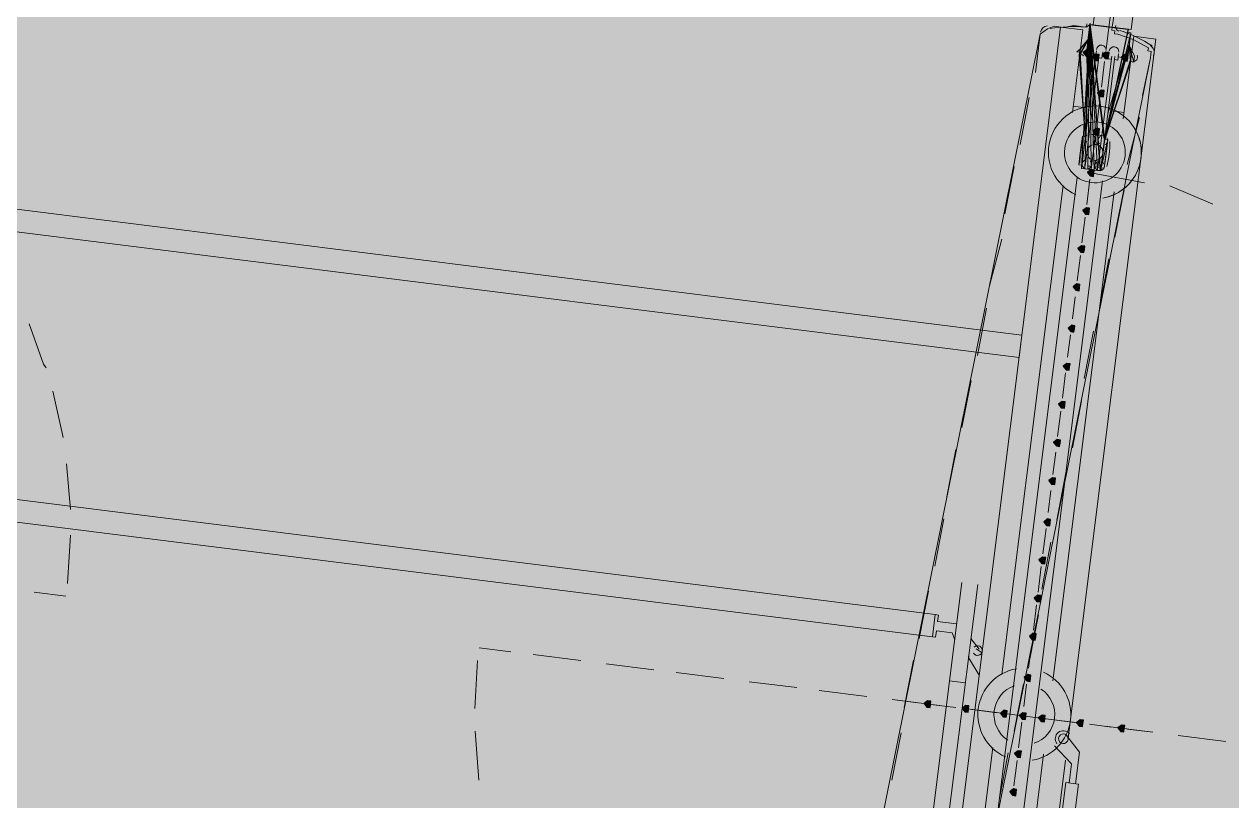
# Model space of a CAD drawing. Header units: metres. Extents: x -4 to 509425, y 7549 to 4732445.
# Drawn here: x 476048.956 to 476052.148, y 4719725.663 to 4719727.717 of the extents above; entities that cross this region are included whole.
import ezdxf

# ---------------------------------------------------------------- set-up
doc = ezdxf.new("R2010")
doc.units = ezdxf.units.M
doc.header["$LTSCALE"] = 0.01
doc.header["$MEASUREMENT"] = 0
doc.layers.get('0').update_dxf_attribs({"lineweight": 0})
doc.layers.add('_SUBESTACIÓN', color=1, linetype='Continuous')
doc.layers.add('SUBESTACION LA VID', color=253, linetype='Continuous')

# ---------------------------------------------------------------- blocks, each defined once
blk = doc.blocks.new('A$Cfff6051d')
at = {"layer": 'SUBESTACION LA VID', "transparency": 33554687}
h = blk.add_hatch(color=256, dxfattribs=at)
h.dxf.hatch_style = 2
h.paths.add_polyline_path([(476051.7718, 4719727.6401), (476051.7729, 4719727.6485), (476051.7645, 4719727.6495), (476051.755, 4719727.6422), (476051.7624, 4719727.6327), (476051.7708, 4719727.6317)])
h = blk.add_hatch(color=256, dxfattribs=at)
h.dxf.hatch_style = 2
h.paths.add_polyline_path([(476051.796, 4719727.6285), (476051.797, 4719727.6369), (476051.7886, 4719727.638), (476051.7792, 4719727.6306), (476051.7865, 4719727.6212), (476051.7949, 4719727.6201)])
h = blk.add_hatch(color=256, dxfattribs=at)
h.dxf.hatch_style = 2
h.paths.add_polyline_path([(476051.8222, 4719727.6338), (476051.8233, 4719727.6422), (476051.8149, 4719727.6432), (476051.8054, 4719727.6359), (476051.8128, 4719727.6264), (476051.8212, 4719727.6254)])
h = blk.add_hatch(color=256, dxfattribs=at)
h.dxf.hatch_style = 2
h.paths.add_polyline_path([(476051.8726, 4719727.6274), (476051.8737, 4719727.6358), (476051.8653, 4719727.6369), (476051.8558, 4719727.6295), (476051.8632, 4719727.6201), (476051.8716, 4719727.619)])
h = blk.add_hatch(color=256, dxfattribs=at)
h.dxf.hatch_style = 2
h.paths.add_polyline_path([(476051.8096, 4719727.533), (476051.8106, 4719727.5414), (476051.8022, 4719727.5424), (476051.7928, 4719727.5351), (476051.8001, 4719727.5256), (476051.8085, 4719727.5246)])
h = blk.add_hatch(color=256, dxfattribs=at)
h.dxf.hatch_style = 2
h.paths.add_polyline_path([(476051.7969, 4719727.4322), (476051.798, 4719727.4406), (476051.7896, 4719727.4416), (476051.7801, 4719727.4343), (476051.7875, 4719727.4248), (476051.7959, 4719727.4238)])
h = blk.add_hatch(color=256, dxfattribs=at)
h.dxf.hatch_style = 2
h.paths.add_polyline_path([(476051.7832, 4719727.3229), (476051.7843, 4719727.3313), (476051.7759, 4719727.3324), (476051.7664, 4719727.3251), (476051.7738, 4719727.3156), (476051.7822, 4719727.3145)])
h = blk.add_hatch(color=256, dxfattribs=at)
h.dxf.hatch_style = 2
h.paths.add_polyline_path([(476051.7706, 4719727.2221), (476051.7717, 4719727.2305), (476051.7633, 4719727.2316), (476051.7538, 4719727.2243), (476051.7612, 4719727.2148), (476051.7696, 4719727.2137)])
h = blk.add_hatch(color=256, dxfattribs=at)
h.dxf.hatch_style = 2
h.paths.add_polyline_path([(476051.758, 4719727.1213), (476051.759, 4719727.1297), (476051.7506, 4719727.1308), (476051.7412, 4719727.1234), (476051.7485, 4719727.114), (476051.7569, 4719727.1129)])
h = blk.add_hatch(color=256, dxfattribs=at)
h.dxf.hatch_style = 2
h.paths.add_polyline_path([(476051.7453, 4719727.0205), (476051.7464, 4719727.0289), (476051.738, 4719727.03), (476051.7285, 4719727.0226), (476051.7359, 4719727.0132), (476051.7443, 4719727.0121)])
h = blk.add_hatch(color=256, dxfattribs=at)
h.dxf.hatch_style = 2
h.paths.add_polyline_path([(476051.7316, 4719726.9113), (476051.7327, 4719726.9197), (476051.7243, 4719726.9208), (476051.7148, 4719726.9134), (476051.7222, 4719726.904), (476051.7306, 4719726.9029)])
h = blk.add_hatch(color=256, dxfattribs=at)
h.dxf.hatch_style = 2
h.paths.add_polyline_path([(476051.719, 4719726.8105), (476051.7201, 4719726.8189), (476051.7117, 4719726.82), (476051.7022, 4719726.8126), (476051.7096, 4719726.8032), (476051.718, 4719726.8021)])
h = blk.add_hatch(color=256, dxfattribs=at)
h.dxf.hatch_style = 2
h.paths.add_polyline_path([(476051.7064, 4719726.7097), (476051.7074, 4719726.7181), (476051.699, 4719726.7192), (476051.6896, 4719726.7118), (476051.6969, 4719726.7024), (476051.7053, 4719726.7013)])
h = blk.add_hatch(color=256, dxfattribs=at)
h.dxf.hatch_style = 2
h.paths.add_polyline_path([(476051.6937, 4719726.6089), (476051.6948, 4719726.6173), (476051.6864, 4719726.6184), (476051.6769, 4719726.611), (476051.6843, 4719726.6016), (476051.6927, 4719726.6005)])
h = blk.add_hatch(color=256, dxfattribs=at)
h.dxf.hatch_style = 2
h.paths.add_polyline_path([(476051.6811, 4719726.5081), (476051.6821, 4719726.5165), (476051.6737, 4719726.5176), (476051.6643, 4719726.5102), (476051.6716, 4719726.5008), (476051.68, 4719726.4997)])
h = blk.add_hatch(color=256, dxfattribs=at)
h.dxf.hatch_style = 2
h.paths.add_polyline_path([(476051.6674, 4719726.3989), (476051.6685, 4719726.4073), (476051.6601, 4719726.4084), (476051.6506, 4719726.401), (476051.658, 4719726.3916), (476051.6664, 4719726.3905)])
h = blk.add_hatch(color=256, dxfattribs=at)
h.dxf.hatch_style = 2
h.paths.add_polyline_path([(476051.6548, 4719726.2981), (476051.6558, 4719726.3065), (476051.6474, 4719726.3076), (476051.638, 4719726.3002), (476051.6453, 4719726.2908), (476051.6537, 4719726.2897)])
h = blk.add_hatch(color=256, dxfattribs=at)
h.dxf.hatch_style = 2
h.paths.add_polyline_path([(476051.6421, 4719726.1973), (476051.6432, 4719726.2057), (476051.6348, 4719726.2068), (476051.6253, 4719726.1994), (476051.6327, 4719726.19), (476051.6411, 4719726.1889)])
h = blk.add_hatch(color=256, dxfattribs=at)
h.dxf.hatch_style = 2
h.paths.add_polyline_path([(476051.6295, 4719726.0965), (476051.6305, 4719726.1049), (476051.6221, 4719726.106), (476051.6127, 4719726.0986), (476051.62, 4719726.0892), (476051.6284, 4719726.0881)])
h = blk.add_hatch(color=256, dxfattribs=at)
h.dxf.hatch_style = 2
h.paths.add_polyline_path([(476051.6158, 4719725.9873), (476051.6169, 4719725.9957), (476051.6085, 4719725.9968), (476051.599, 4719725.9894), (476051.6063, 4719725.9799), (476051.6147, 4719725.9789)])
h = blk.add_hatch(color=256, dxfattribs=at)
h.dxf.hatch_style = 2
h.paths.add_polyline_path([(476051.3511, 4719725.9181), (476051.3522, 4719725.9265), (476051.3438, 4719725.9275), (476051.3343, 4719725.9202), (476051.3417, 4719725.9107), (476051.3501, 4719725.9097)])
h = blk.add_hatch(color=256, dxfattribs=at)
h.dxf.hatch_style = 2
h.paths.add_polyline_path([(476051.452, 4719725.9055), (476051.453, 4719725.9139), (476051.4446, 4719725.9149), (476051.4352, 4719725.9076), (476051.4425, 4719725.8981), (476051.4509, 4719725.897)])
h = blk.add_hatch(color=256, dxfattribs=at)
h.dxf.hatch_style = 2
h.paths.add_polyline_path([(476051.5528, 4719725.8928), (476051.5538, 4719725.9012), (476051.5454, 4719725.9023), (476051.536, 4719725.8949), (476051.5433, 4719725.8855), (476051.5517, 4719725.8844)])
h = blk.add_hatch(color=256, dxfattribs=at)
h.dxf.hatch_style = 2
h.paths.add_polyline_path([(476051.6032, 4719725.8865), (476051.6042, 4719725.8949), (476051.5958, 4719725.8959), (476051.5864, 4719725.8886), (476051.5937, 4719725.8791), (476051.6021, 4719725.8781)])
h = blk.add_hatch(color=256, dxfattribs=at)
h.dxf.hatch_style = 2
h.paths.add_polyline_path([(476051.6536, 4719725.8802), (476051.6546, 4719725.8886), (476051.6462, 4719725.8896), (476051.6368, 4719725.8823), (476051.6441, 4719725.8728), (476051.6525, 4719725.8718)])
h = blk.add_hatch(color=256, dxfattribs=at)
h.dxf.hatch_style = 2
h.paths.add_polyline_path([(476051.7544, 4719725.8675), (476051.7554, 4719725.8759), (476051.747, 4719725.877), (476051.7376, 4719725.8696), (476051.7449, 4719725.8602), (476051.7533, 4719725.8591)])
h = blk.add_hatch(color=256, dxfattribs=at)
h.dxf.hatch_style = 2
h.paths.add_polyline_path([(476051.8636, 4719725.8538), (476051.8646, 4719725.8622), (476051.8562, 4719725.8633), (476051.8468, 4719725.856), (476051.8541, 4719725.8465), (476051.8625, 4719725.8454)])
h = blk.add_hatch(color=256, dxfattribs=at)
h.dxf.hatch_style = 2
h.paths.add_polyline_path([(476051.5905, 4719725.7857), (476051.5916, 4719725.7941), (476051.5832, 4719725.7951), (476051.5737, 4719725.7878), (476051.5811, 4719725.7783), (476051.5895, 4719725.7773)])
h = blk.add_hatch(color=256, dxfattribs=at)
h.dxf.hatch_style = 2
h.paths.add_polyline_path([(476051.5779, 4719725.6849), (476051.5789, 4719725.6933), (476051.5705, 4719725.6943), (476051.5611, 4719725.687), (476051.5684, 4719725.6775), (476051.5768, 4719725.6765)])
at = {"layer": 'SUBESTACION LA VID', "lineweight": 15}
for p, q in [((476051.7813, 4719727.7157), (476051.9624, 4719729.1605)), ((476051.8821, 4719727.703), (476052.0632, 4719729.1479)), ((476051.8159, 4719727.6516), (476051.8265, 4719727.7356)), ((476051.6952, 4719727.7094), (476051.2434, 4719724.1057)), ((476051.7729, 4719727.7167), (476051.8737, 4719727.7041)), ((476051.6416, 4719727.6905), (476051.629, 4719727.5897)), ((476051.7155, 4719725.8297), (476051.9472, 4719727.6778)), ((476051.7676, 4719727.6747), (476051.7477, 4719727.6516)), ((476051.8726, 4719727.6957), (476051.8726, 4719727.6957)), ((476051.881, 4719727.6946), (476051.8737, 4719727.6358)), ((476051.7466, 4719727.6432), (476051.7602, 4719727.4112)), ((476051.7517, 4719727.344), (476051.7886, 4719727.638)), ((476051.755, 4719727.6422), (476051.755, 4719727.6422)), ((476051.7634, 4719727.6411), (476051.7886, 4719727.638)), ((476051.7707, 4719727.4952), (476051.7634, 4719727.6411)), ((476051.7897, 4719727.6464), (476051.7876, 4719727.6296)), ((476051.8054, 4719727.6359), (476051.8222, 4719727.6338)), ((476051.8485, 4719727.639), (476051.8464, 4719727.6222)), ((476051.8653, 4719727.6369), (476051.8653, 4719727.6369)), ((476051.8768, 4719727.661), (476051.8905, 4719727.6337)), ((476051.7938, 4719727.3387), (476051.8306, 4719727.6327)), ((476051.8022, 4719727.3376), (476051.839, 4719727.6317)), ((476051.8033, 4719727.5508), (476051.8117, 4719727.618)), ((476051.881, 4719727.6264), (476051.8106, 4719727.4048)), ((476051.8201, 4719727.4804), (476051.8642, 4719727.6285)), ((476051.8464, 4719727.6222), (476051.838, 4719727.6233)), ((476051.8642, 4719727.6285), (476051.8474, 4719727.6306)), ((476051.8726, 4719727.6274), (476051.8726, 4719727.6274)), ((476051.9114, 4719727.5287), (476051.9325, 4719727.6285)), ((476051.6122, 4719727.5236), (476051.588, 4719727.3986)), ((476051.7906, 4719727.45), (476051.798, 4719727.5088)), ((476051.7623, 4719727.4962), (476051.7287, 4719727.5004)), ((476051.8631, 4719727.4836), (476051.8295, 4719727.4878)), ((476051.8715, 4719727.346), (476051.9041, 4719727.4699)), ((476051.7602, 4719727.4112), (476051.7602, 4719727.4112)), ((476051.7843, 4719727.3996), (476051.7864, 4719727.4164)), ((476051.7927, 4719727.3986), (476051.7948, 4719727.4154)), ((476051.778, 4719727.3492), (476051.7854, 4719727.408)), ((476051.8106, 4719727.4048), (476051.8106, 4719727.4048)), ((476051.7528, 4719727.3524), (476051.7528, 4719727.3524)), ((476051.7791, 4719727.3576), (476051.7759, 4719727.3324)), ((476051.7875, 4719727.3566), (476051.7843, 4719727.3313)), ((476051.8032, 4719727.346), (476051.8032, 4719727.346)), ((476051.5722, 4719727.3409), (476051.548, 4719727.2159)), ((476051.7748, 4719727.324), (476051.9166, 4719727.2977)), ((476051.7938, 4719727.3387), (476051.7938, 4719727.3387)), ((476051.3842, 4719724.4805), (476051.7391, 4719727.3114)), ((476051.4514, 4719724.4721), (476051.8063, 4719727.303)), ((476051.7024, 4719727.2904), (476051.5402, 4719725.9968)), ((476051.7643, 4719727.24), (476051.7727, 4719727.3072)), ((476051.9838, 4719727.2893), (476052.0972, 4719727.2409)), ((476051.8368, 4719727.2736), (476051.6746, 4719725.9799)), ((476051.8388, 4719727.1539), (476051.863, 4719727.2788)), ((476051.7517, 4719727.1392), (476051.7601, 4719727.2064)), ((476051.5396, 4719727.1487), (476051.507, 4719727.0248)), ((476051.739, 4719727.0384), (476051.7475, 4719727.1056)), ((476051.7989, 4719726.9712), (476051.8231, 4719727.0961)), ((476051.7264, 4719726.9376), (476051.7338, 4719726.9964)), ((476051.4996, 4719726.966), (476051.4754, 4719726.8411)), ((476051.7578, 4719726.7801), (476051.782, 4719726.905)), ((476051.7138, 4719726.8368), (476051.7211, 4719726.8956)), ((476051.4586, 4719726.7749), (476051.4344, 4719726.65)), ((476051.7001, 4719726.7276), (476051.7085, 4719726.7948)), ((476049.0318, 4719726.7464), (476049.0591, 4719726.6235)), ((476051.7263, 4719726.5963), (476051.7505, 4719726.7213)), ((476051.6874, 4719726.6268), (476051.6959, 4719726.694)), ((476047.6929, 4719726.6156), (476051.3638, 4719726.1554)), ((476051.4186, 4719726.5922), (476051.3944, 4719726.4673)), ((476051.6748, 4719726.526), (476051.6822, 4719726.5848)), ((476051.3565, 4719726.0966), (476047.6855, 4719726.5568)), ((476049.0674, 4719726.5542), (476049.0779, 4719726.4335)), ((476051.6853, 4719726.4052), (476051.7095, 4719726.5302)), ((476051.6622, 4719726.4252), (476051.6695, 4719726.484)), ((476051.387, 4719726.4085), (476051.3628, 4719726.2835)), ((476049.0779, 4719726.3652), (476049.0705, 4719726.2381)), ((476051.6485, 4719726.316), (476051.6569, 4719726.3832)), ((476051.6453, 4719726.2225), (476051.6695, 4719726.3475)), ((476051.6358, 4719726.2152), (476051.6443, 4719726.2824)), ((476051.1846, 4719724.2496), (476051.4342, 4719726.2404)), ((476051.4762, 4719726.2352), (476051.2235, 4719724.2191)), ((476049.0663, 4719726.2045), (476048.9823, 4719726.2151)), ((476051.346, 4719726.2174), (476051.3218, 4719726.0924)), ((476051.6232, 4719726.1144), (476051.6316, 4719726.1816)), ((476051.6137, 4719726.0388), (476051.6369, 4719726.1553)), ((476051.4583, 4719726.0924), (476051.4804, 4719726.064)), ((476051.6106, 4719726.0136), (476051.6179, 4719726.0724)), ((476050.2423, 4719726.0571), (476050.1583, 4719726.0676)), ((476050.4271, 4719726.0339), (476050.3011, 4719726.0497)), ((476051.452, 4719726.042), (476051.4531, 4719726.0504)), ((476051.4803, 4719725.9957), (476051.452, 4719726.042)), ((476051.4877, 4719726.0545), (476051.472, 4719726.0651)), ((476050.1467, 4719725.907), (476050.1541, 4719726.034)), ((476050.6203, 4719726.0097), (476050.4943, 4719726.0255)), ((476051.306, 4719726.0347), (476051.2818, 4719725.9097)), ((476050.8051, 4719725.9865), (476050.6791, 4719726.0023)), ((476050.9983, 4719725.9623), (476050.8723, 4719725.9781)), ((476051.4016, 4719725.98), (476051.4436, 4719725.9748)), ((476051.1831, 4719725.9392), (476051.0571, 4719725.9549)), ((476051.5727, 4719725.8476), (476051.5969, 4719725.9726)), ((476051.5979, 4719725.9127), (476051.6053, 4719725.9715)), ((476051.3175, 4719725.9223), (476051.2503, 4719725.9307)), ((476051.3763, 4719725.9149), (476051.2503, 4719725.9307)), ((476051.4184, 4719725.9097), (476051.3595, 4719725.917)), ((476051.5612, 4719725.8918), (476051.4352, 4719725.9076)), ((476051.5276, 4719725.896), (476051.4604, 4719725.9044)), ((476051.6284, 4719725.8833), (476051.5612, 4719725.8918)), ((476051.7544, 4719725.8675), (476051.6284, 4719725.8833)), ((476051.7292, 4719725.8707), (476051.6704, 4719725.8781)), ((476050.1571, 4719725.718), (476050.1477, 4719725.8471)), ((476051.5842, 4719725.8035), (476051.5927, 4719725.8707)), ((476051.83, 4719725.8581), (476051.7712, 4719725.8654)), ((476051.9392, 4719725.8444), (476051.8132, 4719725.8602)), ((476051.9392, 4719725.8444), (476051.872, 4719725.8528)), ((476051.2734, 4719725.8425), (476051.2492, 4719725.7176)), ((476052.1324, 4719725.8201), (476052.0064, 4719725.8359)), ((476051.516, 4719725.8036), (476051.3538, 4719724.5099)), ((476051.6504, 4719725.7867), (476051.4882, 4719724.4931)), ((476051.5327, 4719725.6649), (476051.5569, 4719725.7899)), ((476051.4954, 4719724.0741), (476051.7081, 4719725.7709)), ((476051.5716, 4719725.7027), (476051.58, 4719725.7699)), ((476051.7092, 4719725.7111), (476051.7428, 4719725.7069))]:
    blk.add_line(p, q, dxfattribs=at)
at = {"layer": 'SUBESTACION LA VID', "lineweight": 0}
for p, q in [((476051.7813, 4719727.7157), (476051.8821, 4719727.703)), ((476051.8116, 4719727.4132), (476051.881, 4719727.6946))]:
    blk.add_line(p, q, dxfattribs=at)
at = {"layer": 'SUBESTACION LA VID', "lineweight": 15}
for points in [[(476051.7813, 4719727.7157), (476051.8821, 4719727.703), (476052.0632, 4719729.1479), (476051.9624, 4719729.1605), (476051.7813, 4719727.7157)], [(476051.2124, 4719725.5601), (476051.6416, 4719727.6905), (476051.6511, 4719727.6979), (476051.6605, 4719727.7052), (476051.6784, 4719727.7115), (476051.7036, 4719727.7084), (476051.7298, 4719727.7136), (476051.755, 4719727.7104), (476051.7634, 4719727.7094), (476051.7645, 4719727.7178)], [(476051.8338, 4719727.7262), (476051.8317, 4719727.7094), (476051.8306, 4719727.701), (476051.839, 4719727.6999), (476051.838, 4719727.6915), (476051.8464, 4719727.6905), (476051.8873, 4719727.6768), (476051.9272, 4719727.6547), (476051.9262, 4719727.6463), (476051.9346, 4719727.6453), (476051.9335, 4719727.6369), (476051.9325, 4719727.6285), (476051.5033, 4719725.498)], [(476051.8317, 4719727.7094), (476051.8338, 4719727.7262), (476051.8359, 4719727.743), (476051.8391, 4719727.7682), (476051.8401, 4719727.7766), (476051.8233, 4719727.7787)], [(476051.7266, 4719727.4836), (476051.754, 4719727.702), (476051.6952, 4719727.7094)], [(476051.8905, 4719727.6337), (476051.8894, 4719727.6253), (476051.8884, 4719727.6169), (476051.88, 4719727.618), (476051.8116, 4719727.4132), (476051.82, 4719727.4122), (476051.819, 4719727.4038), (476051.8179, 4719727.3954), (476051.8169, 4719727.387), (476051.8158, 4719727.3786), (476051.8148, 4719727.3702), (476051.8137, 4719727.3618), (476051.8127, 4719727.3534), (476051.8116, 4719727.345), (476051.8106, 4719727.3366), (476051.8022, 4719727.3376), (476051.8011, 4719727.3292), (476051.7927, 4719727.3303), (476051.7843, 4719727.3313), (476051.7759, 4719727.3324), (476051.7675, 4719727.3335), (476051.7591, 4719727.3345), (476051.7507, 4719727.3356), (476051.7517, 4719727.344), (476051.7433, 4719727.345), (476051.7444, 4719727.3534), (476051.7455, 4719727.3618), (476051.7465, 4719727.3702), (476051.7476, 4719727.3786), (476051.7486, 4719727.387), (476051.7497, 4719727.3954), (476051.7507, 4719727.4038), (476051.7518, 4719727.4122), (476051.7528, 4719727.4206), (476051.7612, 4719727.4196), (476051.7456, 4719727.6348), (476051.7466, 4719727.6432), (476051.7382, 4719727.6443), (476051.7477, 4719727.6516), (476051.7676, 4719727.6747), (476051.7718, 4719727.7083), (476051.7729, 4719727.7167), (476051.8737, 4719727.7041), (476051.8726, 4719727.6957), (476051.881, 4719727.6946), (476051.8768, 4719727.661), (476051.8905, 4719727.6337)], [(476051.7645, 4719727.6495), (476051.7645, 4719727.6495), (476051.7718, 4719727.7083)], [(476051.9472, 4719727.6778), (476051.8884, 4719727.6852), (476051.861, 4719727.4668)], [(476051.7601, 4719727.3429), (476051.7601, 4719727.3429), (476051.797, 4719727.6369)], [(476051.796, 4719727.6285), (476051.8044, 4719727.6275), (476051.8065, 4719727.6443)], [(476051.8296, 4719727.6243), (476051.8212, 4719727.6254), (476051.8233, 4719727.6422)], [(476047.8801, 4719727.3601), (476047.8727, 4719727.3013), (476051.5857, 4719726.8358), (476051.593, 4719726.8946), (476047.8801, 4719727.3601)], [(476047.8801, 4719727.3601), (476047.8727, 4719727.3013), (476051.5857, 4719726.8358), (476051.593, 4719726.8946), (476047.8801, 4719727.3601)], [(476048.9689, 4719726.9249), (476049.0066, 4719726.8178), (476049.014, 4719726.8084)], [(476051.3565, 4719726.0966), (476051.3638, 4719726.1554), (476051.3722, 4719726.1544), (476051.3701, 4719726.1376), (476051.4205, 4719726.1312)], [(476051.4153, 4719726.0892), (476051.409, 4719726.1071), (476051.367, 4719726.1123), (476051.3649, 4719726.0955), (476051.3565, 4719726.0966)], [(476051.7081, 4719725.8392), (476051.7449, 4719725.7919), (476051.7344, 4719725.7079)], [(476051.7176, 4719725.71), (476051.7239, 4719725.7604), (476051.6787, 4719725.8088)], [(476051.7428, 4719725.7069), (476051.5606, 4719724.2536), (476051.527, 4719724.2578), (476051.7092, 4719725.7111)]]:
    blk.add_lwpolyline(points, dxfattribs=at)
at = {"layer": 'SUBESTACION LA VID', "lineweight": 0}
for points in [[(476051.7729, 4719727.7167), (476051.7507, 4719727.3356), (476051.7729, 4719727.7167), (476051.7591, 4719727.3345), (476051.7729, 4719727.7167), (476051.7591, 4719727.3345), (476051.7729, 4719727.7167), (476051.7591, 4719727.3345), (476051.7729, 4719727.7167), (476051.7591, 4719727.3345)], [(476051.7675, 4719727.3335), (476051.7729, 4719727.7167), (476051.7675, 4719727.3335), (476051.7729, 4719727.7167), (476051.7675, 4719727.3335), (476051.7729, 4719727.7167), (476051.7759, 4719727.3324)], [(476051.7729, 4719727.7167), (476051.7676, 4719727.6747), (476051.7729, 4719727.7167), (476051.7676, 4719727.6747)], [(476051.7718, 4719727.7083), (476051.7676, 4719727.6747), (476051.7718, 4719727.7083), (476051.7676, 4719727.6747), (476051.7718, 4719727.7083)], [(476051.7729, 4719727.7167), (476051.7843, 4719727.3313), (476051.7729, 4719727.7167), (476051.7843, 4719727.3313), (476051.7729, 4719727.7167), (476051.7927, 4719727.3303), (476051.7729, 4719727.7167), (476051.7927, 4719727.3303), (476051.7729, 4719727.7167), (476051.7927, 4719727.3303), (476051.7729, 4719727.7167), (476051.7927, 4719727.3303)], [(476051.7729, 4719727.7167), (476051.8011, 4719727.3292), (476051.7729, 4719727.7167), (476051.8011, 4719727.3292), (476051.7729, 4719727.7167), (476051.8011, 4719727.3292)], [(476051.8116, 4719727.4132), (476051.8737, 4719727.7041), (476051.8116, 4719727.4132), (476051.8737, 4719727.7041)], [(476051.8116, 4719727.4132), (476051.8726, 4719727.6957), (476051.8116, 4719727.4132), (476051.8726, 4719727.6957)], [(476051.7382, 4719727.6443), (476051.7466, 4719727.6432), (476051.7477, 4719727.6516), (476051.7466, 4719727.6432)], [(476051.7477, 4719727.6516), (476051.7456, 4719727.6348), (476051.7477, 4719727.6516), (476051.7456, 4719727.6348), (476051.7477, 4719727.6516), (476051.7456, 4719727.6348), (476051.7477, 4719727.6516)], [(476051.8768, 4719727.661), (476051.88, 4719727.618), (476051.8768, 4719727.661), (476051.88, 4719727.618), (476051.8768, 4719727.661), (476051.88, 4719727.618), (476051.8768, 4719727.661), (476051.88, 4719727.618)], [(476051.8884, 4719727.6169), (476051.8768, 4719727.661), (476051.8884, 4719727.6169), (476051.8768, 4719727.661)], [(476051.8894, 4719727.6253), (476051.8905, 4719727.6337), (476051.8894, 4719727.6253)], [(476051.7528, 4719727.4206), (476051.7433, 4719727.345), (476051.7528, 4719727.4206), (476051.7433, 4719727.345), (476051.7528, 4719727.4206), (476051.7433, 4719727.345), (476051.7528, 4719727.4206), (476051.7433, 4719727.345), (476051.7528, 4719727.4206), (476051.7433, 4719727.345), (476051.7528, 4719727.4206), (476051.7517, 4719727.344), (476051.7528, 4719727.4206)], [(476051.7518, 4719727.4122), (476051.7444, 4719727.3534), (476051.7518, 4719727.4122), (476051.7444, 4719727.3534), (476051.7518, 4719727.4122), (476051.7433, 4719727.345), (476051.7518, 4719727.4122), (476051.7433, 4719727.345), (476051.7518, 4719727.4122)], [(476051.7612, 4719727.4196), (476051.7507, 4719727.3356), (476051.7612, 4719727.4196), (476051.7507, 4719727.3356), (476051.7612, 4719727.4196), (476051.7507, 4719727.3356), (476051.7612, 4719727.4196), (476051.7507, 4719727.3356), (476051.7612, 4719727.4196), (476051.7507, 4719727.3356), (476051.7612, 4719727.4196), (476051.7507, 4719727.3356), (476051.7612, 4719727.4196)], [(476051.7612, 4719727.4196), (476051.7517, 4719727.344), (476051.7612, 4719727.4196), (476051.7517, 4719727.344), (476051.7612, 4719727.4196), (476051.7517, 4719727.344), (476051.7612, 4719727.4196)], [(476051.8011, 4719727.3292), (476051.8116, 4719727.4132), (476051.8022, 4719727.3376), (476051.82, 4719727.4122), (476051.8106, 4719727.3366), (476051.82, 4719727.4122), (476051.8106, 4719727.3366), (476051.82, 4719727.4122), (476051.8106, 4719727.3366), (476051.82, 4719727.4122), (476051.8106, 4719727.3366), (476051.82, 4719727.4122), (476051.8106, 4719727.3366), (476051.82, 4719727.4122), (476051.8106, 4719727.3366), (476051.82, 4719727.4122), (476051.8106, 4719727.3366), (476051.82, 4719727.4122), (476051.8106, 4719727.3366), (476051.819, 4719727.4038), (476051.8106, 4719727.3366), (476051.819, 4719727.4038), (476051.8106, 4719727.3366), (476051.819, 4719727.4038), (476051.8116, 4719727.345), (476051.819, 4719727.4038), (476051.8116, 4719727.345), (476051.819, 4719727.4038), (476051.8116, 4719727.345), (476051.819, 4719727.4038)], [(476051.7507, 4719727.4038), (476051.7444, 4719727.3534), (476051.7507, 4719727.4038), (476051.7444, 4719727.3534), (476051.7507, 4719727.4038)], [(476051.7486, 4719727.387), (476051.7476, 4719727.3786), (476051.7486, 4719727.387), (476051.7465, 4719727.3702), (476051.7497, 4719727.3954), (476051.7465, 4719727.3702), (476051.7497, 4719727.3954), (476051.7465, 4719727.3702), (476051.7497, 4719727.3954), (476051.7465, 4719727.3702), (476051.7497, 4719727.3954), (476051.7455, 4719727.3618), (476051.7507, 4719727.4038), (476051.7455, 4719727.3618), (476051.7507, 4719727.4038), (476051.7455, 4719727.3618), (476051.7507, 4719727.4038), (476051.7455, 4719727.3618)], [(476051.8116, 4719727.345), (476051.8179, 4719727.3954), (476051.8116, 4719727.345), (476051.8179, 4719727.3954), (476051.8127, 4719727.3534), (476051.8179, 4719727.3954), (476051.8127, 4719727.3534), (476051.8179, 4719727.3954), (476051.8127, 4719727.3534), (476051.8169, 4719727.387), (476051.8127, 4719727.3534)], [(476051.8137, 4719727.3618), (476051.8169, 4719727.387), (476051.8137, 4719727.3618), (476051.8169, 4719727.387), (476051.8137, 4719727.3618), (476051.8158, 4719727.3786), (476051.8148, 4719727.3702), (476051.8158, 4719727.3786), (476051.8148, 4719727.3702)]]:
    blk.add_lwpolyline(points, dxfattribs=at)
at = {"layer": 'SUBESTACION LA VID'}
for points in [[(476051.8116, 4719727.4132), (476051.8011, 4719727.3292), (476051.7729, 4719727.7167)], [(476051.8737, 4719727.7041), (476051.8116, 4719727.4132), (476051.7729, 4719727.7167)], [(476051.7676, 4719727.6747), (476051.7456, 4719727.6348), (476051.7477, 4719727.6516)], [(476051.7718, 4719727.6401), (476051.7729, 4719727.6485), (476051.7645, 4719727.6495), (476051.755, 4719727.6422), (476051.7624, 4719727.6327), (476051.7708, 4719727.6317)], [(476051.796, 4719727.6285), (476051.797, 4719727.6369), (476051.7886, 4719727.638), (476051.7792, 4719727.6306), (476051.7865, 4719727.6212), (476051.7949, 4719727.6201)], [(476051.8222, 4719727.6338), (476051.8233, 4719727.6422), (476051.8149, 4719727.6432), (476051.8054, 4719727.6359), (476051.8128, 4719727.6264), (476051.8212, 4719727.6254)], [(476051.88, 4719727.618), (476051.8116, 4719727.4132), (476051.8768, 4719727.661)], [(476051.8726, 4719727.6274), (476051.8737, 4719727.6358), (476051.8653, 4719727.6369), (476051.8558, 4719727.6295), (476051.8632, 4719727.6201), (476051.8716, 4719727.619)], [(476051.8096, 4719727.533), (476051.8106, 4719727.5414), (476051.8022, 4719727.5424), (476051.7928, 4719727.5351), (476051.8001, 4719727.5256), (476051.8085, 4719727.5246)], [(476051.7969, 4719727.4322), (476051.798, 4719727.4406), (476051.7896, 4719727.4416), (476051.7801, 4719727.4343), (476051.7875, 4719727.4248), (476051.7959, 4719727.4238)], [(476051.7832, 4719727.3229), (476051.7843, 4719727.3313), (476051.7759, 4719727.3324), (476051.7664, 4719727.3251), (476051.7738, 4719727.3156), (476051.7822, 4719727.3145)], [(476051.7706, 4719727.2221), (476051.7717, 4719727.2305), (476051.7633, 4719727.2316), (476051.7538, 4719727.2243), (476051.7612, 4719727.2148), (476051.7696, 4719727.2137)], [(476051.758, 4719727.1213), (476051.759, 4719727.1297), (476051.7506, 4719727.1308), (476051.7412, 4719727.1234), (476051.7485, 4719727.114), (476051.7569, 4719727.1129)], [(476051.7453, 4719727.0205), (476051.7464, 4719727.0289), (476051.738, 4719727.03), (476051.7285, 4719727.0226), (476051.7359, 4719727.0132), (476051.7443, 4719727.0121)], [(476051.7316, 4719726.9113), (476051.7327, 4719726.9197), (476051.7243, 4719726.9208), (476051.7148, 4719726.9134), (476051.7222, 4719726.904), (476051.7306, 4719726.9029)], [(476051.719, 4719726.8105), (476051.7201, 4719726.8189), (476051.7117, 4719726.82), (476051.7022, 4719726.8126), (476051.7096, 4719726.8032), (476051.718, 4719726.8021)], [(476051.7064, 4719726.7097), (476051.7074, 4719726.7181), (476051.699, 4719726.7192), (476051.6896, 4719726.7118), (476051.6969, 4719726.7024), (476051.7053, 4719726.7013)], [(476051.6937, 4719726.6089), (476051.6948, 4719726.6173), (476051.6864, 4719726.6184), (476051.6769, 4719726.611), (476051.6843, 4719726.6016), (476051.6927, 4719726.6005)], [(476051.6811, 4719726.5081), (476051.6821, 4719726.5165), (476051.6737, 4719726.5176), (476051.6643, 4719726.5102), (476051.6716, 4719726.5008), (476051.68, 4719726.4997)], [(476051.6674, 4719726.3989), (476051.6685, 4719726.4073), (476051.6601, 4719726.4084), (476051.6506, 4719726.401), (476051.658, 4719726.3916), (476051.6664, 4719726.3905)], [(476051.6548, 4719726.2981), (476051.6558, 4719726.3065), (476051.6474, 4719726.3076), (476051.638, 4719726.3002), (476051.6453, 4719726.2908), (476051.6537, 4719726.2897)], [(476051.6421, 4719726.1973), (476051.6432, 4719726.2057), (476051.6348, 4719726.2068), (476051.6253, 4719726.1994), (476051.6327, 4719726.19), (476051.6411, 4719726.1889)], [(476051.6295, 4719726.0965), (476051.6305, 4719726.1049), (476051.6221, 4719726.106), (476051.6127, 4719726.0986), (476051.62, 4719726.0892), (476051.6284, 4719726.0881)], [(476051.6158, 4719725.9873), (476051.6169, 4719725.9957), (476051.6085, 4719725.9968), (476051.599, 4719725.9894), (476051.6063, 4719725.9799), (476051.6147, 4719725.9789)], [(476051.3511, 4719725.9181), (476051.3522, 4719725.9265), (476051.3438, 4719725.9275), (476051.3343, 4719725.9202), (476051.3417, 4719725.9107), (476051.3501, 4719725.9097)], [(476051.452, 4719725.9055), (476051.453, 4719725.9139), (476051.4446, 4719725.9149), (476051.4352, 4719725.9076), (476051.4425, 4719725.8981), (476051.4509, 4719725.897)], [(476051.5528, 4719725.8928), (476051.5538, 4719725.9012), (476051.5454, 4719725.9023), (476051.536, 4719725.8949), (476051.5433, 4719725.8855), (476051.5517, 4719725.8844)], [(476051.6032, 4719725.8865), (476051.6042, 4719725.8949), (476051.5958, 4719725.8959), (476051.5864, 4719725.8886), (476051.5937, 4719725.8791), (476051.6021, 4719725.8781)], [(476051.6536, 4719725.8802), (476051.6546, 4719725.8886), (476051.6462, 4719725.8896), (476051.6368, 4719725.8823), (476051.6441, 4719725.8728), (476051.6525, 4719725.8718)], [(476051.7544, 4719725.8675), (476051.7554, 4719725.8759), (476051.747, 4719725.877), (476051.7376, 4719725.8696), (476051.7449, 4719725.8602), (476051.7533, 4719725.8591)], [(476051.8636, 4719725.8538), (476051.8646, 4719725.8622), (476051.8562, 4719725.8633), (476051.8468, 4719725.856), (476051.8541, 4719725.8465), (476051.8625, 4719725.8454)], [(476051.5905, 4719725.7857), (476051.5916, 4719725.7941), (476051.5832, 4719725.7951), (476051.5737, 4719725.7878), (476051.5811, 4719725.7783), (476051.5895, 4719725.7773)], [(476051.5779, 4719725.6849), (476051.5789, 4719725.6933), (476051.5705, 4719725.6943), (476051.5611, 4719725.687), (476051.5684, 4719725.6775), (476051.5768, 4719725.6765)]]:
    blk.add_lwpolyline(points, close=True, dxfattribs=at)
at = {"layer": 'SUBESTACION LA VID', "lineweight": 0}
for points in [[(476051.8116, 4719727.4132), (476051.8011, 4719727.3292), (476051.7729, 4719727.7167)], [(476051.8737, 4719727.7041), (476051.8116, 4719727.4132), (476051.7729, 4719727.7167)], [(476051.7676, 4719727.6747), (476051.7456, 4719727.6348), (476051.7477, 4719727.6516)], [(476051.7718, 4719727.6401), (476051.7729, 4719727.6485), (476051.7645, 4719727.6495), (476051.755, 4719727.6422), (476051.7624, 4719727.6327), (476051.7708, 4719727.6317)], [(476051.796, 4719727.6285), (476051.797, 4719727.6369), (476051.7886, 4719727.638), (476051.7792, 4719727.6306), (476051.7865, 4719727.6212), (476051.7949, 4719727.6201)], [(476051.8222, 4719727.6338), (476051.8233, 4719727.6422), (476051.8149, 4719727.6432), (476051.8054, 4719727.6359), (476051.8128, 4719727.6264), (476051.8212, 4719727.6254)], [(476051.88, 4719727.618), (476051.8116, 4719727.4132), (476051.8768, 4719727.661)], [(476051.8726, 4719727.6274), (476051.8737, 4719727.6358), (476051.8653, 4719727.6369), (476051.8558, 4719727.6295), (476051.8632, 4719727.6201), (476051.8716, 4719727.619)], [(476051.8096, 4719727.533), (476051.8106, 4719727.5414), (476051.8022, 4719727.5424), (476051.7928, 4719727.5351), (476051.8001, 4719727.5256), (476051.8085, 4719727.5246)], [(476051.7969, 4719727.4322), (476051.798, 4719727.4406), (476051.7896, 4719727.4416), (476051.7801, 4719727.4343), (476051.7875, 4719727.4248), (476051.7959, 4719727.4238)], [(476051.7832, 4719727.3229), (476051.7843, 4719727.3313), (476051.7759, 4719727.3324), (476051.7664, 4719727.3251), (476051.7738, 4719727.3156), (476051.7822, 4719727.3145)], [(476051.7706, 4719727.2221), (476051.7717, 4719727.2305), (476051.7633, 4719727.2316), (476051.7538, 4719727.2243), (476051.7612, 4719727.2148), (476051.7696, 4719727.2137)], [(476051.758, 4719727.1213), (476051.759, 4719727.1297), (476051.7506, 4719727.1308), (476051.7412, 4719727.1234), (476051.7485, 4719727.114), (476051.7569, 4719727.1129)], [(476051.7453, 4719727.0205), (476051.7464, 4719727.0289), (476051.738, 4719727.03), (476051.7285, 4719727.0226), (476051.7359, 4719727.0132), (476051.7443, 4719727.0121)], [(476051.7316, 4719726.9113), (476051.7327, 4719726.9197), (476051.7243, 4719726.9208), (476051.7148, 4719726.9134), (476051.7222, 4719726.904), (476051.7306, 4719726.9029)], [(476051.719, 4719726.8105), (476051.7201, 4719726.8189), (476051.7117, 4719726.82), (476051.7022, 4719726.8126), (476051.7096, 4719726.8032), (476051.718, 4719726.8021)], [(476051.7064, 4719726.7097), (476051.7074, 4719726.7181), (476051.699, 4719726.7192), (476051.6896, 4719726.7118), (476051.6969, 4719726.7024), (476051.7053, 4719726.7013)], [(476051.6937, 4719726.6089), (476051.6948, 4719726.6173), (476051.6864, 4719726.6184), (476051.6769, 4719726.611), (476051.6843, 4719726.6016), (476051.6927, 4719726.6005)], [(476051.6811, 4719726.5081), (476051.6821, 4719726.5165), (476051.6737, 4719726.5176), (476051.6643, 4719726.5102), (476051.6716, 4719726.5008), (476051.68, 4719726.4997)], [(476051.6674, 4719726.3989), (476051.6685, 4719726.4073), (476051.6601, 4719726.4084), (476051.6506, 4719726.401), (476051.658, 4719726.3916), (476051.6664, 4719726.3905)], [(476051.6548, 4719726.2981), (476051.6558, 4719726.3065), (476051.6474, 4719726.3076), (476051.638, 4719726.3002), (476051.6453, 4719726.2908), (476051.6537, 4719726.2897)], [(476051.6421, 4719726.1973), (476051.6432, 4719726.2057), (476051.6348, 4719726.2068), (476051.6253, 4719726.1994), (476051.6327, 4719726.19), (476051.6411, 4719726.1889)], [(476051.6295, 4719726.0965), (476051.6305, 4719726.1049), (476051.6221, 4719726.106), (476051.6127, 4719726.0986), (476051.62, 4719726.0892), (476051.6284, 4719726.0881)], [(476051.6158, 4719725.9873), (476051.6169, 4719725.9957), (476051.6085, 4719725.9968), (476051.599, 4719725.9894), (476051.6063, 4719725.9799), (476051.6147, 4719725.9789)], [(476051.3511, 4719725.9181), (476051.3522, 4719725.9265), (476051.3438, 4719725.9275), (476051.3343, 4719725.9202), (476051.3417, 4719725.9107), (476051.3501, 4719725.9097)], [(476051.452, 4719725.9055), (476051.453, 4719725.9139), (476051.4446, 4719725.9149), (476051.4352, 4719725.9076), (476051.4425, 4719725.8981), (476051.4509, 4719725.897)], [(476051.5528, 4719725.8928), (476051.5538, 4719725.9012), (476051.5454, 4719725.9023), (476051.536, 4719725.8949), (476051.5433, 4719725.8855), (476051.5517, 4719725.8844)], [(476051.6032, 4719725.8865), (476051.6042, 4719725.8949), (476051.5958, 4719725.8959), (476051.5864, 4719725.8886), (476051.5937, 4719725.8791), (476051.6021, 4719725.8781)], [(476051.6536, 4719725.8802), (476051.6546, 4719725.8886), (476051.6462, 4719725.8896), (476051.6368, 4719725.8823), (476051.6441, 4719725.8728), (476051.6525, 4719725.8718)], [(476051.7544, 4719725.8675), (476051.7554, 4719725.8759), (476051.747, 4719725.877), (476051.7376, 4719725.8696), (476051.7449, 4719725.8602), (476051.7533, 4719725.8591)], [(476051.8636, 4719725.8538), (476051.8646, 4719725.8622), (476051.8562, 4719725.8633), (476051.8468, 4719725.856), (476051.8541, 4719725.8465), (476051.8625, 4719725.8454)], [(476051.5905, 4719725.7857), (476051.5916, 4719725.7941), (476051.5832, 4719725.7951), (476051.5737, 4719725.7878), (476051.5811, 4719725.7783), (476051.5895, 4719725.7773)], [(476051.5779, 4719725.6849), (476051.5789, 4719725.6933), (476051.5705, 4719725.6943), (476051.5611, 4719725.687), (476051.5684, 4719725.6775), (476051.5768, 4719725.6765)]]:
    blk.add_lwpolyline(points, close=True, dxfattribs=at)
at = {"layer": 'SUBESTACION LA VID', "lineweight": 15}
for points in [[(476051.6596, 4719727.713), (476051.6509, 4719727.7115), (476051.6441, 4719727.7049), (476051.6424, 4719727.6963)], [(476051.7607, 4719727.7094), (476051.7295, 4719727.712), (476051.6982, 4719727.7106), (476051.6674, 4719727.7053)], [(476051.7598, 4719727.7099), (476051.7662, 4719727.7093), (476051.772, 4719727.7137), (476051.7733, 4719727.72)], [(476051.8408, 4719727.7135), (476051.8395, 4719727.7072), (476051.8431, 4719727.7009), (476051.8492, 4719727.6989)], [(476051.9371, 4719727.6597), (476051.9106, 4719727.6769), (476051.882, 4719727.6906), (476051.852, 4719727.7003)], [(476051.9411, 4719727.6347), (476051.9449, 4719727.6441), (476051.9415, 4719727.655), (476051.9329, 4719727.6605)], [(476051.7544, 4719727.4154), (476051.7487, 4719727.3939), (476051.746, 4719727.3719), (476051.7462, 4719727.3497)], [(476051.7852, 4719727.4251), (476051.7822, 4719727.4255), (476051.7791, 4719727.4258), (476051.776, 4719727.4259)], [(476051.8076, 4719727.4219), (476051.8045, 4719727.4226), (476051.8013, 4719727.4231), (476051.7981, 4719727.4234)], [(476051.7847, 4719727.3992), (476051.7815, 4719727.399), (476051.7784, 4719727.3981), (476051.7755, 4719727.3965)], [(476051.8005, 4719727.3934), (476051.7981, 4719727.3956), (476051.7953, 4719727.3973), (476051.7922, 4719727.3983)], [(476051.8174, 4719727.3408), (476051.823, 4719727.3622), (476051.8258, 4719727.3843), (476051.8256, 4719727.4064)], [(476051.7713, 4719727.3627), (476051.7736, 4719727.3605), (476051.7765, 4719727.3588), (476051.7796, 4719727.3579)], [(476051.787, 4719727.3569), (476051.7903, 4719727.3571), (476051.7934, 4719727.358), (476051.7962, 4719727.3596)], [(476051.7662, 4719727.3425), (476051.769, 4719727.3418), (476051.7718, 4719727.3414), (476051.7747, 4719727.3411)], [(476051.7876, 4719727.3395), (476051.7904, 4719727.3391), (476051.7933, 4719727.3388), (476051.7962, 4719727.3387)]]:
    blk.add_open_spline(points, degree=3, dxfattribs=at)
at = {"layer": 'SUBESTACION LA VID'}
for points in [[(476051.7612, 4719727.4196), (476051.7612, 4719727.4196), (476051.7676, 4719727.6747), (476051.7676, 4719727.6747), (476051.7676, 4719727.6747), (476051.7729, 4719727.7167), (476051.7729, 4719727.7167), (476051.7729, 4719727.7167), (476051.7612, 4719727.4196), (476051.7612, 4719727.4196)], [(476051.7456, 4719727.6348), (476051.7456, 4719727.6348), (476051.7612, 4719727.4196), (476051.7612, 4719727.4196), (476051.7612, 4719727.4196), (476051.7676, 4719727.6747), (476051.7676, 4719727.6747), (476051.7676, 4719727.6747), (476051.7456, 4719727.6348), (476051.7456, 4719727.6348)]]:
    blk.add_open_spline(points, degree=3, knots=[0, 0, 0, 0, 1, 1, 1, 2, 2, 2, 3, 3, 3, 3], dxfattribs=at)
at = {"layer": 'SUBESTACION LA VID', "lineweight": 0}
for points in [[(476051.7612, 4719727.4196), (476051.7612, 4719727.4196), (476051.7676, 4719727.6747), (476051.7676, 4719727.6747), (476051.7676, 4719727.6747), (476051.7729, 4719727.7167), (476051.7729, 4719727.7167), (476051.7729, 4719727.7167), (476051.7612, 4719727.4196), (476051.7612, 4719727.4196)], [(476051.7456, 4719727.6348), (476051.7456, 4719727.6348), (476051.7612, 4719727.4196), (476051.7612, 4719727.4196), (476051.7612, 4719727.4196), (476051.7676, 4719727.6747), (476051.7676, 4719727.6747), (476051.7676, 4719727.6747), (476051.7456, 4719727.6348), (476051.7456, 4719727.6348)]]:
    blk.add_open_spline(points, degree=3, knots=[0, 0, 0, 0, 1, 1, 1, 2, 2, 2, 3, 3, 3, 3], dxfattribs=at)
at = {"layer": 'SUBESTACION LA VID', "lineweight": 15}
for points, knots in [([(476051.7495, 4719727.6533), (476051.747, 4719727.65), (476051.7464, 4719727.6456), (476051.7477, 4719727.6417), (476051.7491, 4719727.6378), (476051.7523, 4719727.6347), (476051.7563, 4719727.6336)], [0, 0, 0, 0, 1, 1, 1, 2, 2, 2, 2]), ([(476051.8154, 4719727.6474), (476051.8163, 4719727.6544), (476051.8113, 4719727.6607), (476051.8044, 4719727.6616), (476051.7974, 4719727.6625), (476051.7911, 4719727.6575), (476051.7902, 4719727.6506)], [0, 0, 0, 0, 1, 1, 1, 2, 2, 2, 2]), ([(476051.849, 4719727.6432), (476051.8499, 4719727.6502), (476051.8449, 4719727.6565), (476051.838, 4719727.6574), (476051.831, 4719727.6583), (476051.8247, 4719727.6533), (476051.8238, 4719727.6464)], [0, 0, 0, 0, 1, 1, 1, 2, 2, 2, 2]), ([(476051.886, 4719727.6174), (476051.8902, 4719727.6174), (476051.894, 4719727.6196), (476051.8963, 4719727.6231), (476051.8986, 4719727.6265), (476051.8991, 4719727.6309), (476051.8975, 4719727.6348)], [0, 0, 0, 0, 1, 1, 1, 2, 2, 2, 2]), ([(476051.8068, 4719727.2571), (476051.8667, 4719727.2675), (476051.91, 4719727.3201), (476051.9086, 4719727.3809), (476051.9072, 4719727.4417), (476051.8615, 4719727.4923), (476051.8012, 4719727.4999), (476051.7408, 4719727.5074), (476051.684, 4719727.4697), (476051.6677, 4719727.4111), (476051.6513, 4719727.3526), (476051.6803, 4719727.2909), (476051.7358, 4719727.266)], [0, 0, 0, 0, 1, 1, 1, 2, 2, 2, 3, 3, 3, 4, 4, 4, 4]), ([(476051.8657, 4719727.3681), (476051.8712, 4719727.4121), (476051.84, 4719727.4524), (476051.7959, 4719727.4579), (476051.7518, 4719727.4634), (476051.7116, 4719727.4322), (476051.7061, 4719727.3881), (476051.7006, 4719727.344), (476051.7318, 4719727.3038), (476051.7759, 4719727.2983), (476051.82, 4719727.2928), (476051.8602, 4719727.324), (476051.8657, 4719727.3681)], [0, 0, 0, 0, 1, 1, 1, 2, 2, 2, 3, 3, 3, 4, 4, 4, 4]), ([(476051.8068, 4719727.2571), (476051.8475, 4719727.2642), (476051.882, 4719727.2912), (476051.8985, 4719727.3291), (476051.9149, 4719727.367), (476051.9112, 4719727.4107), (476051.8886, 4719727.4453)], [0, 0, 0, 0, 1, 1, 1, 2, 2, 2, 2]), ([(476051.765, 4719727.4234), (476051.7623, 4719727.421), (476051.7607, 4719727.4177), (476051.7606, 4719727.4142), (476051.7605, 4719727.4106), (476051.7619, 4719727.4072), (476051.7644, 4719727.4047)], [0, 0, 0, 0, 1, 1, 1, 2, 2, 2, 2]), ([(476051.7797, 4719727.4028), (476051.7831, 4719727.4048), (476051.7854, 4719727.4083), (476051.7859, 4719727.4122), (476051.7864, 4719727.4161), (476051.785, 4719727.4201), (476051.7822, 4719727.4228)], [0, 0, 0, 0, 1, 1, 1, 2, 2, 2, 2]), ([(476051.8005, 4719727.4205), (476051.7971, 4719727.4186), (476051.7948, 4719727.4151), (476051.7943, 4719727.4112), (476051.7938, 4719727.4072), (476051.7952, 4719727.4033), (476051.798, 4719727.4005)], [0, 0, 0, 0, 1, 1, 1, 2, 2, 2, 2]), ([(476051.8133, 4719727.3986), (476051.8163, 4719727.4004), (476051.8185, 4719727.4034), (476051.8193, 4719727.4068), (476051.8201, 4719727.4103), (476051.8194, 4719727.4139), (476051.8173, 4719727.4168)], [0, 0, 0, 0, 1, 1, 1, 2, 2, 2, 2]), ([(476051.8069, 4719727.3754), (476051.8083, 4719727.387), (476051.8001, 4719727.3976), (476051.7885, 4719727.3991), (476051.7769, 4719727.4005), (476051.7663, 4719727.3923), (476051.7649, 4719727.3807), (476051.7634, 4719727.3691), (476051.7717, 4719727.3585), (476051.7833, 4719727.3571), (476051.7949, 4719727.3556), (476051.8054, 4719727.3638), (476051.8069, 4719727.3754)], [0, 0, 0, 0, 1, 1, 1, 2, 2, 2, 3, 3, 3, 4, 4, 4, 4]), ([(476051.7585, 4719727.3576), (476051.7538, 4719727.3548), (476051.7513, 4719727.3494), (476051.7524, 4719727.344), (476051.7535, 4719727.3387), (476051.7579, 4719727.3347), (476051.7633, 4719727.334)], [0, 0, 0, 0, 1, 1, 1, 2, 2, 2, 2]), ([(476051.7633, 4719727.334), (476051.7687, 4719727.3333), (476051.7739, 4719727.3361), (476051.7763, 4719727.3411), (476051.7787, 4719727.346), (476051.7777, 4719727.3518), (476051.7738, 4719727.3556)], [0, 0, 0, 0, 1, 1, 1, 2, 2, 2, 2]), ([(476051.7921, 4719727.3533), (476051.7874, 4719727.3506), (476051.7849, 4719727.3452), (476051.786, 4719727.3398), (476051.7871, 4719727.3345), (476051.7915, 4719727.3304), (476051.7969, 4719727.3298)], [0, 0, 0, 0, 1, 1, 1, 2, 2, 2, 2]), ([(476051.7969, 4719727.3298), (476051.8023, 4719727.3291), (476051.8075, 4719727.3319), (476051.8099, 4719727.3368), (476051.8123, 4719727.3417), (476051.8113, 4719727.3476), (476051.8074, 4719727.3514)], [0, 0, 0, 0, 1, 1, 1, 2, 2, 2, 2]), ([(476051.465, 4719726.0535), (476051.4678, 4719726.049), (476051.4732, 4719726.0468), (476051.4784, 4719726.0479), (476051.4837, 4719726.0491), (476051.4876, 4719726.0534), (476051.4882, 4719726.0587), (476051.4889, 4719726.064), (476051.4862, 4719726.0692), (476051.4814, 4719726.0716), (476051.4767, 4719726.0741), (476051.4709, 4719726.0733), (476051.467, 4719726.0696)], [0, 0, 0, 0, 1, 1, 1, 2, 2, 2, 3, 3, 3, 4, 4, 4, 4]), ([(476051.4656, 4719726.0525), (476051.4699, 4719726.047), (476051.4779, 4719726.046), (476051.4834, 4719726.0503), (476051.489, 4719726.0546), (476051.49, 4719726.0626), (476051.4857, 4719726.0681)], [0, 0, 0, 0, 1, 1, 1, 2, 2, 2, 2]), ([(476051.5786, 4719726.0122), (476051.5253, 4719726.003), (476051.4844, 4719725.9601), (476051.4777, 4719725.9065), (476051.471, 4719725.8529), (476051.5001, 4719725.8012), (476051.5493, 4719725.7792)], [0, 0, 0, 0, 1, 1, 1, 2, 2, 2, 2]), ([(476051.6204, 4719725.7703), (476051.6736, 4719725.7795), (476051.7146, 4719725.8224), (476051.7213, 4719725.8759), (476051.728, 4719725.9295), (476051.6989, 4719725.9812), (476051.6496, 4719726.0033)], [0, 0, 0, 0, 1, 1, 1, 2, 2, 2, 2]), ([(476051.5736, 4719725.9674), (476051.5444, 4719725.9574), (476051.5235, 4719725.9318), (476051.5197, 4719725.9012), (476051.5159, 4719725.8707), (476051.5298, 4719725.8406), (476051.5556, 4719725.8238)], [0, 0, 0, 0, 1, 1, 1, 2, 2, 2, 2]), ([(476051.6254, 4719725.8151), (476051.6545, 4719725.825), (476051.6755, 4719725.8507), (476051.6793, 4719725.8812), (476051.6831, 4719725.9118), (476051.6692, 4719725.9418), (476051.6434, 4719725.9586)], [0, 0, 0, 0, 1, 1, 1, 2, 2, 2, 2]), ([(476051.7188, 4719725.8405), (476051.7114, 4719725.8495), (476051.6982, 4719725.8509), (476051.6892, 4719725.8437), (476051.6801, 4719725.8365), (476051.6785, 4719725.8233), (476051.6857, 4719725.8141)], [0, 0, 0, 0, 1, 1, 1, 2, 2, 2, 2]), ([(476051.715, 4719725.8255), (476051.7158, 4719725.8325), (476051.7109, 4719725.8389), (476051.704, 4719725.8397), (476051.697, 4719725.8406), (476051.6906, 4719725.8357), (476051.6898, 4719725.8287), (476051.6889, 4719725.8217), (476051.6938, 4719725.8154), (476051.7008, 4719725.8145), (476051.7077, 4719725.8137), (476051.7141, 4719725.8186), (476051.715, 4719725.8255)], [0, 0, 0, 0, 1, 1, 1, 2, 2, 2, 3, 3, 3, 4, 4, 4, 4])]:
    blk.add_open_spline(points, degree=3, knots=knots, dxfattribs=at)

msp = doc.modelspace()

# ---------------------------------------------------------------- hatches: boundary and pattern name
at = {"layer": '_SUBESTACIÓN', "transparency": 33554559}
h = msp.add_hatch(color=1, dxfattribs=at)
h.dxf.hatch_style = 1
h.paths.add_polyline_path([(475968.6399, 4719805.825), (476089.9386, 4719790.615), (476078.1686, 4719696.74), (475956.8686, 4719711.9502)])

# ---------------------------------------------------------------- block references
at = {"linetype": 'Continuous'}
msp.add_blockref('A$Cfff6051d', (0, 0), dxfattribs=at)

doc.saveas('drawing.dxf')
